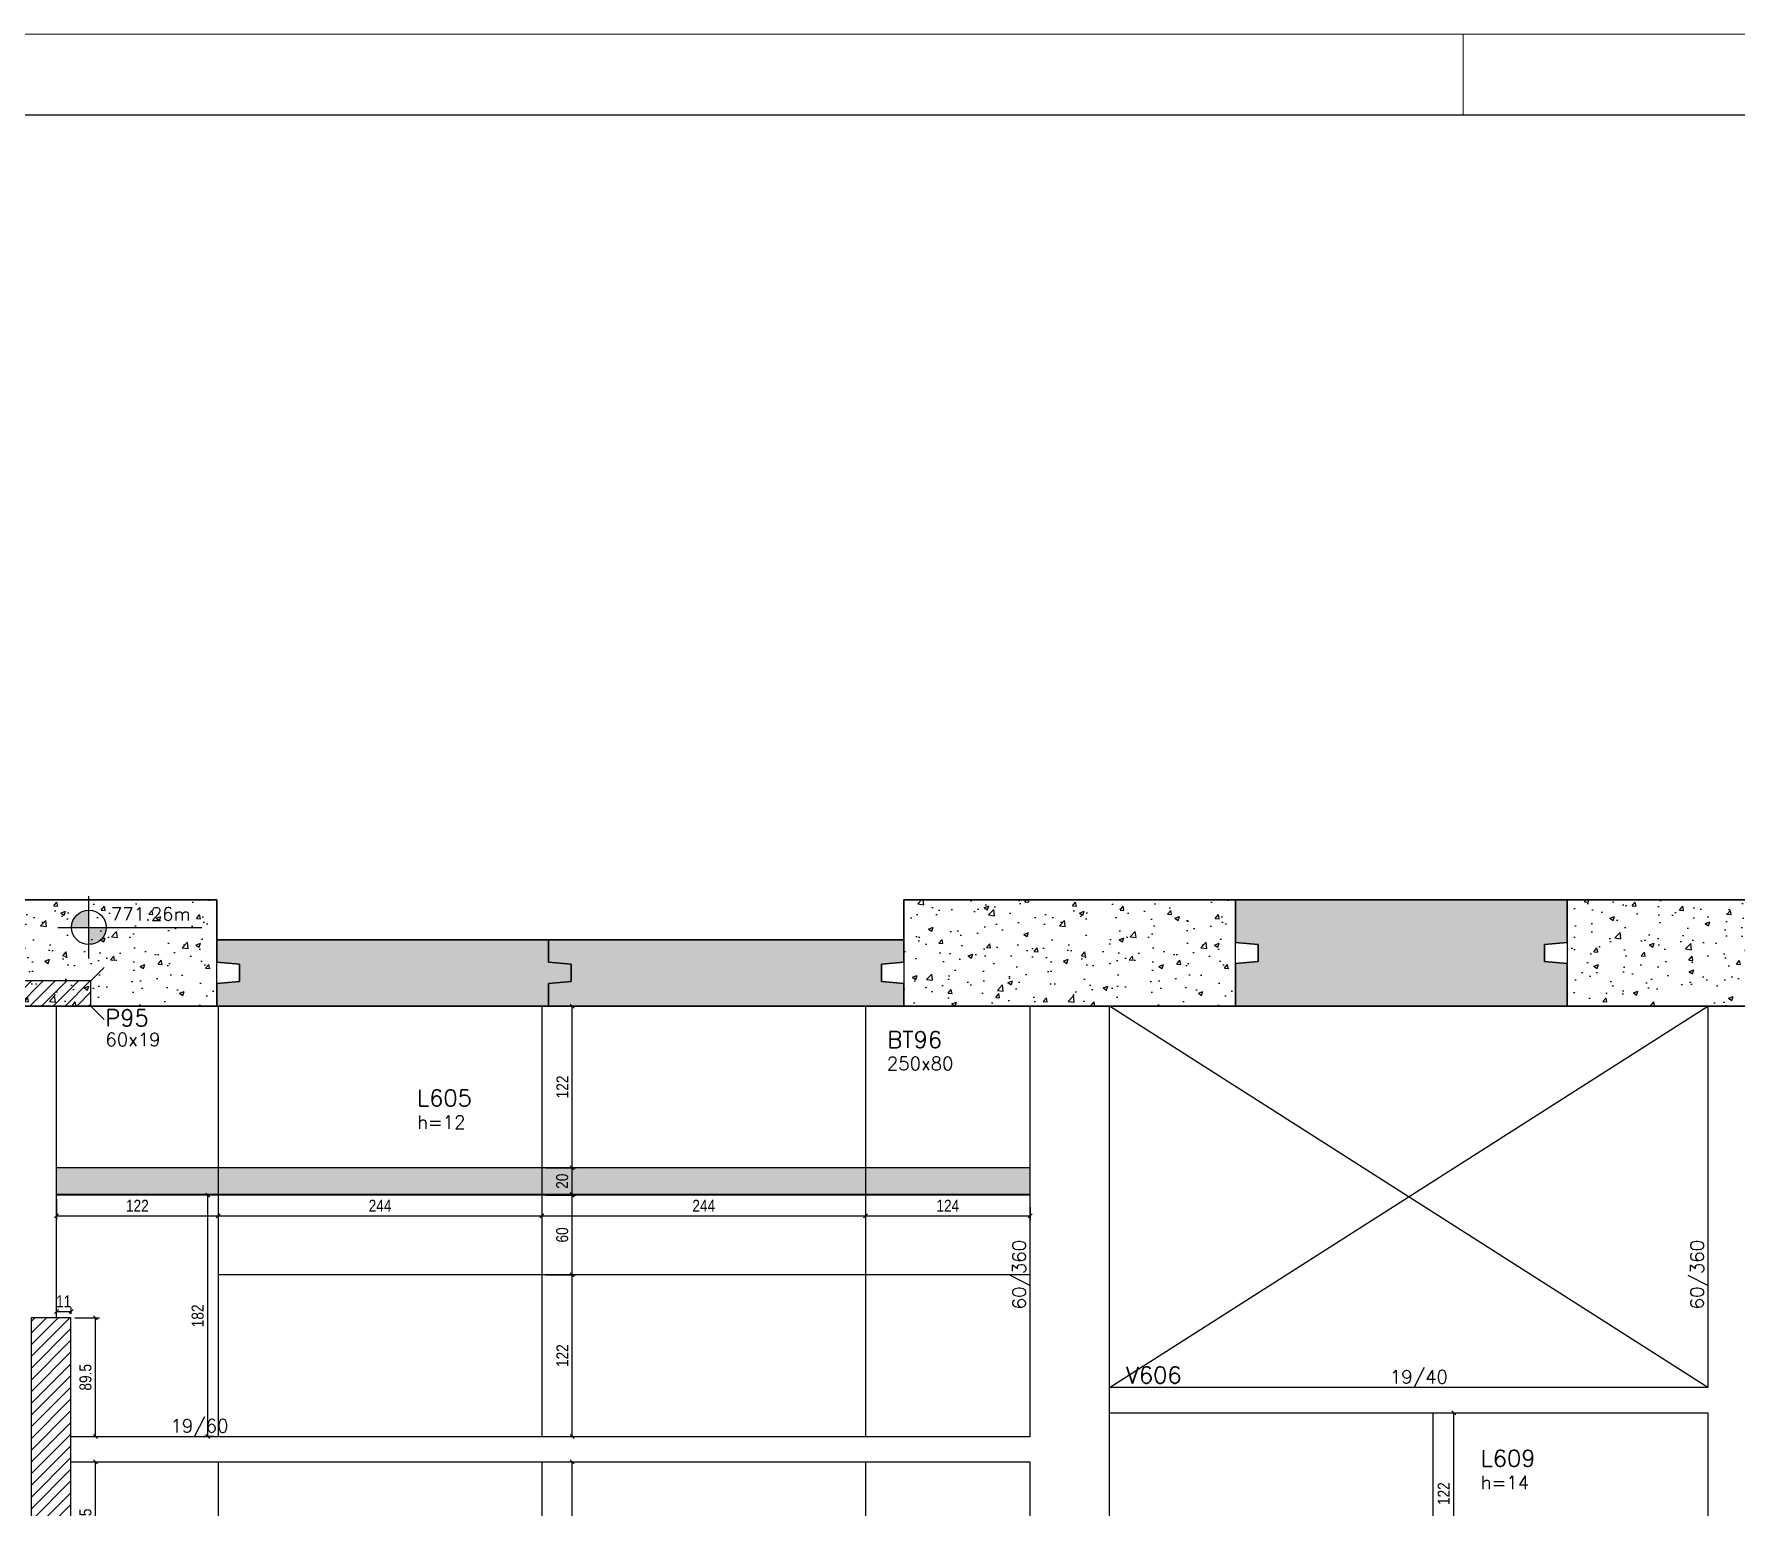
# Model space of a CAD drawing. Extents: x 1860 to 8661, y -614 to 3837.
# Drawn here: x 5329 to 6612, y 2727 to 3837 of the extents above; entities that cross this region are included whole.
import ezdxf
from ezdxf.enums import TextEntityAlignment as Align

# ---------------------------------------------------------------- set-up
doc = ezdxf.new("R2010")
doc.units = 0
for name, color, linetype in [('F-AUX-RED', 1, 'Continuous'), ('F-BLOCOS', 3, 'Continuous'), ('F-BLOCOS-DIM', 2, 'Continuous'), ('F-BLOCOS-HACH', 1, 'Continuous'), ('F-BLOCOS-NOME', 3, 'Continuous'), ('F-LAJES-DIM', 2, 'Continuous'), ('F-LAJES-NOME', 4, 'Continuous'), ('F-NÍVEL-PLANTA', 2, 'Continuous'), ('F-PILARES-DIM', 172, 'Continuous'), ('F-PILARES-HACH', 174, 'Continuous'), ('F-PILARES-NASCE', 4, 'Continuous'), ('F-PILARES-NOME', 170, 'Continuous'), ('F-PILARES-S', 170, 'Continuous'), ('F-SOLIDO-EST', 252, 'Continuous'), ('F-TEXTO', 6, 'Continuous'), ('F-VIGAS', 3, 'Continuous'), ('F-VIGAS-DIM', 2, 'Continuous'), ('F-VIGAS-NOME', 4, 'Continuous'), ('F-VÃO', 1, 'Continuous'), ('Painéis', 200, 'Continuous')]:
    doc.layers.add(name, color=color, linetype=linetype)
doc.layers.add('FOLHA', color=255, linetype='Continuous', lineweight=5)
doc.layers.add('Hachura', color=251, linetype='Continuous', lineweight=9)
doc.styles.add('COTA TECNICA-50', font='techl___.ttf', dxfattribs={"height": 9})
doc.styles.add('MCP', font='romans.shx')
doc.dimstyles.new('COTA PAINEL-50', dxfattribs={"dimtxt": 9, "dimasz": 3, "dimexe": 3, "dimexo": 3, "dimgap": 3, "dimtad": 1, "dimdec": 1, "dimzin": 12, "dimdsep": 46, "dimtxsty": 'COTA TECNICA-50', "dimblk1": 'OBLIQUE', "dimblk2": 'OBLIQUE', "dimsah": 1, "dimcen": 0.9, "dimclrd": 4, "dimclre": 4, "dimclrt": 240, "dimadec": 1, "dimazin": 3, "dimtfac": 1, "dimtdec": 1, "dimtmove": 0, "dimatfit": 3, "dimfxl": 1, "dimtolj": 1, "dimtzin": 12, "dimarcsym": 0})
pattern_1 = [(45, (4050.8626, 11455.262), (-4.4194174, 4.4194174), [])]

# ---------------------------------------------------------------- blocks, each defined once
blk = doc.blocks.new('Nível - Planta')
at = {"layer": 'F-NÍVEL-PLANTA'}
h = blk.add_hatch(color=71, dxfattribs=at)
h.paths.add_polyline_path([(0, 0), (0, 0.26, 0.414214), (-0.26, 0)])
h.paths.add_polyline_path([(0.26, 0), (0, 0), (0, -0.26, 0.414214)])
for p, q in [((0, -0.469), (0, 0.469)), ((-0.469, 0), (1.704, 0))]:
    blk.add_line(p, q, dxfattribs=at)
blk.add_circle((0, 0), 0.26, dxfattribs=at)
at = {"layer": 'F-TEXTO', "color": 3, "style": 'MCP'}
blk.add_attdef('NÍVEL', (0.333, 0.102), '', height=0.2, dxfattribs=at)
blk = doc.blocks.new('_Oblique')
at = {"color": 0, "linetype": 'ByBlock', "lineweight": -2}
blk.add_line((-0.5, -0.5), (0.5, 0.5), dxfattribs=at)
blk = doc.blocks.new('*D1449')
at = {"layer": 'Defpoints', "color": 0, "transparency": 16777216}
for p in [(5711.9, 2902.3), (5734.8, 2902.3), (5711.9, 2780.3)]:
    blk.add_point(p, dxfattribs=at)
at = {"layer": 'Painéis', "color": 4, "lineweight": -2, "transparency": 16777216}
for p, q in [((5714.9, 2902.3), (5737.8, 2902.3)), ((5734.8, 2780.3), (5734.8, 2902.3)), ((5714.9, 2780.3), (5737.8, 2780.3))]:
    blk.add_line(p, q, dxfattribs=at)
at = {"layer": 'Painéis', "color": 4, "lineweight": -2, "transparency": 16777216, "xscale": 3, "yscale": 3, "zscale": 3}
for p, rotation in [((5734.8, 2902.3), 90), ((5734.8, 2780.3), 270)]:
    blk.add_blockref('_Oblique', p, dxfattribs=dict(at, rotation=rotation))
at = {"layer": 'Painéis', "color": 240, "transparency": 16777216, "insert": (5727.3, 2841.3), "char_height": 9, "attachment_point": 5, "rotation": 90, "style": 'COTA TECNICA-50'}
blk.add_mtext('\\A1;122', dxfattribs=at)
blk = doc.blocks.new('*D1451')
at = {"layer": 'Defpoints', "color": 0, "transparency": 16777216}
for p in [(5711.9, 2982.8), (5734.8, 2982.8), (5711.9, 2962.8)]:
    blk.add_point(p, dxfattribs=at)
at = {"layer": 'Painéis', "color": 4, "lineweight": -2, "transparency": 16777216}
for p, q in [((5714.9, 2982.8), (5737.8, 2982.8)), ((5734.8, 2962.8), (5734.8, 2982.8)), ((5714.9, 2962.8), (5737.8, 2962.8))]:
    blk.add_line(p, q, dxfattribs=at)
at = {"layer": 'Painéis', "color": 4, "lineweight": -2, "transparency": 16777216, "xscale": 3, "yscale": 3, "zscale": 3}
for p, rotation in [((5734.8, 2982.8), 90), ((5734.8, 2962.8), 270)]:
    blk.add_blockref('_Oblique', p, dxfattribs=dict(at, rotation=rotation))
at = {"layer": 'Painéis', "color": 240, "transparency": 16777216, "insert": (5727.2, 2972.8), "char_height": 9, "attachment_point": 5, "rotation": 90, "style": 'COTA TECNICA-50'}
blk.add_mtext('\\A1;20', dxfattribs=at)
blk = doc.blocks.new('*D1460')
at = {"layer": 'Defpoints', "color": 0, "transparency": 16777216}
for p in [(5345.9, 2962.3), (5467.9, 2962.3), (5467.9, 2946.7)]:
    blk.add_point(p, dxfattribs=at)
at = {"layer": 'Painéis', "color": 4, "lineweight": -2, "transparency": 16777216}
for p, q in [((5345.9, 2959.3), (5345.9, 2943.7)), ((5467.9, 2959.3), (5467.9, 2943.7)), ((5345.9, 2946.7), (5467.9, 2946.7))]:
    blk.add_line(p, q, dxfattribs=at)
at = {"layer": 'Painéis', "color": 4, "lineweight": -2, "transparency": 16777216, "xscale": 3, "yscale": 3, "zscale": 3, "rotation": 180}
blk.add_blockref('_Oblique', (5345.9, 2946.7), dxfattribs=at)
at = {"layer": 'Painéis', "color": 4, "lineweight": -2, "transparency": 16777216, "xscale": 3, "yscale": 3, "zscale": 3}
blk.add_blockref('_Oblique', (5467.9, 2946.7), dxfattribs=at)
at = {"layer": 'Painéis', "color": 240, "transparency": 16777216, "insert": (5406.9, 2954.3), "char_height": 9, "attachment_point": 5, "style": 'COTA TECNICA-50'}
blk.add_mtext('\\A1;122', dxfattribs=at)
blk = doc.blocks.new('*D1461')
at = {"layer": 'Defpoints', "color": 0, "transparency": 16777216}
for p in [(5467.9, 2962.3), (5711.9, 2962.3), (5711.9, 2946.7)]:
    blk.add_point(p, dxfattribs=at)
at = {"layer": 'Painéis', "color": 4, "lineweight": -2, "transparency": 16777216}
for p, q in [((5467.9, 2959.3), (5467.9, 2943.7)), ((5711.9, 2959.3), (5711.9, 2943.7)), ((5467.9, 2946.7), (5711.9, 2946.7))]:
    blk.add_line(p, q, dxfattribs=at)
at = {"layer": 'Painéis', "color": 4, "lineweight": -2, "transparency": 16777216, "xscale": 3, "yscale": 3, "zscale": 3, "rotation": 180}
blk.add_blockref('_Oblique', (5467.9, 2946.7), dxfattribs=at)
at = {"layer": 'Painéis', "color": 4, "lineweight": -2, "transparency": 16777216, "xscale": 3, "yscale": 3, "zscale": 3}
blk.add_blockref('_Oblique', (5711.9, 2946.7), dxfattribs=at)
at = {"layer": 'Painéis', "color": 240, "transparency": 16777216, "insert": (5589.9, 2954.3), "char_height": 9, "attachment_point": 5, "style": 'COTA TECNICA-50'}
blk.add_mtext('\\A1;244', dxfattribs=at)
blk = doc.blocks.new('*D1462')
at = {"layer": 'Defpoints', "color": 0, "transparency": 16777216}
for p in [(5711.9, 2962.3), (5955.9, 2946.7), (5955.9, 2946.7)]:
    blk.add_point(p, dxfattribs=at)
at = {"layer": 'Painéis', "color": 4, "lineweight": -2, "transparency": 16777216}
for p, q in [((5711.9, 2959.3), (5711.9, 2943.7)), ((5711.9, 2946.7), (5955.9, 2946.7))]:
    blk.add_line(p, q, dxfattribs=at)
at = {"layer": 'Painéis', "color": 4, "lineweight": -2, "transparency": 16777216, "xscale": 3, "yscale": 3, "zscale": 3, "rotation": 180}
blk.add_blockref('_Oblique', (5711.9, 2946.7), dxfattribs=at)
at = {"layer": 'Painéis', "color": 4, "lineweight": -2, "transparency": 16777216, "xscale": 3, "yscale": 3, "zscale": 3}
blk.add_blockref('_Oblique', (5955.9, 2946.7), dxfattribs=at)
at = {"layer": 'Painéis', "color": 240, "transparency": 16777216, "insert": (5833.9, 2954.3), "char_height": 9, "attachment_point": 5, "style": 'COTA TECNICA-50'}
blk.add_mtext('\\A1;244', dxfattribs=at)
blk = doc.blocks.new('*D1463')
at = {"layer": 'Defpoints', "color": 0, "transparency": 16777216}
for p in [(6079.9, 2956.3), (5955.9, 2946.7), (6079.9, 2946.7)]:
    blk.add_point(p, dxfattribs=at)
at = {"layer": 'Painéis', "color": 4, "lineweight": -2, "transparency": 16777216}
for p, q in [((6079.9, 2953.3), (6079.9, 2943.7)), ((5955.9, 2946.7), (6079.9, 2946.7))]:
    blk.add_line(p, q, dxfattribs=at)
at = {"layer": 'Painéis', "color": 4, "lineweight": -2, "transparency": 16777216, "xscale": 3, "yscale": 3, "zscale": 3, "rotation": 180}
blk.add_blockref('_Oblique', (5955.9, 2946.7), dxfattribs=at)
at = {"layer": 'Painéis', "color": 4, "lineweight": -2, "transparency": 16777216, "xscale": 3, "yscale": 3, "zscale": 3}
blk.add_blockref('_Oblique', (6079.9, 2946.7), dxfattribs=at)
at = {"layer": 'Painéis', "color": 240, "transparency": 16777216, "insert": (6017.9, 2954.3), "char_height": 9, "attachment_point": 5, "style": 'COTA TECNICA-50'}
blk.add_mtext('\\A1;124', dxfattribs=at)
blk = doc.blocks.new('*D1465')
at = {"layer": 'Defpoints', "color": 0, "transparency": 16777216}
for p in [(5356.9, 2761.3), (5375.4, 2761.3), (5356.9, 2670.8)]:
    blk.add_point(p, dxfattribs=at)
at = {"layer": 'Painéis', "color": 4, "lineweight": -2, "transparency": 16777216}
for p, q in [((5359.9, 2761.3), (5378.4, 2761.3)), ((5375.4, 2670.8), (5375.4, 2761.3)), ((5359.9, 2670.8), (5378.4, 2670.8))]:
    blk.add_line(p, q, dxfattribs=at)
at = {"layer": 'Painéis', "color": 4, "lineweight": -2, "transparency": 16777216, "xscale": 3, "yscale": 3, "zscale": 3}
for p, rotation in [((5375.4, 2761.3), 90), ((5375.4, 2670.8), 270)]:
    blk.add_blockref('_Oblique', p, dxfattribs=dict(at, rotation=rotation))
at = {"layer": 'Painéis', "color": 240, "transparency": 16777216, "insert": (5367.8, 2716), "char_height": 9, "attachment_point": 5, "rotation": 90, "style": 'COTA TECNICA-50'}
blk.add_mtext('\\A1;90.5', dxfattribs=at)
blk = doc.blocks.new('*D1466')
at = {"layer": 'Defpoints', "color": 0, "transparency": 16777216}
for p in [(5356.9, 2869.8), (5375.4, 2869.8), (5356.9, 2780.3)]:
    blk.add_point(p, dxfattribs=at)
at = {"layer": 'Painéis', "color": 4, "lineweight": -2, "transparency": 16777216}
for p, q in [((5359.9, 2869.8), (5378.4, 2869.8)), ((5375.4, 2780.3), (5375.4, 2869.8)), ((5359.9, 2780.3), (5378.4, 2780.3))]:
    blk.add_line(p, q, dxfattribs=at)
at = {"layer": 'Painéis', "color": 4, "lineweight": -2, "transparency": 16777216, "xscale": 3, "yscale": 3, "zscale": 3}
for p, rotation in [((5375.4, 2869.8), 90), ((5375.4, 2780.3), 270)]:
    blk.add_blockref('_Oblique', p, dxfattribs=dict(at, rotation=rotation))
at = {"layer": 'Painéis', "color": 240, "transparency": 16777216, "insert": (5367.8, 2825), "char_height": 9, "attachment_point": 5, "rotation": 90, "style": 'COTA TECNICA-50'}
blk.add_mtext('\\A1;89.5', dxfattribs=at)
blk = doc.blocks.new('*D1467')
at = {"layer": 'Defpoints', "color": 0, "transparency": 16777216}
for p in [(5356.9, 2874.7), (5345.9, 2869.8), (5356.9, 2869.8)]:
    blk.add_point(p, dxfattribs=at)
at = {"layer": 'Painéis', "color": 4, "lineweight": -2, "transparency": 16777216}
for p, q in [((5345.9, 2872.8), (5345.9, 2877.7)), ((5345.9, 2874.7), (5356.9, 2874.7)), ((5356.9, 2872.8), (5356.9, 2877.7))]:
    blk.add_line(p, q, dxfattribs=at)
at = {"layer": 'Painéis', "color": 4, "lineweight": -2, "transparency": 16777216, "xscale": 3, "yscale": 3, "zscale": 3, "rotation": 180}
blk.add_blockref('_Oblique', (5345.9, 2874.7), dxfattribs=at)
at = {"layer": 'Painéis', "color": 4, "lineweight": -2, "transparency": 16777216, "xscale": 3, "yscale": 3, "zscale": 3}
blk.add_blockref('_Oblique', (5356.9, 2874.7), dxfattribs=at)
at = {"layer": 'Painéis', "color": 240, "transparency": 16777216, "insert": (5351.4, 2882.3), "char_height": 9, "attachment_point": 5, "style": 'COTA TECNICA-50'}
blk.add_mtext('\\A1;11', dxfattribs=at)
blk = doc.blocks.new('*D1476')
at = {"layer": 'Defpoints', "color": 0, "transparency": 16777216}
for p in [(6383.9, 2798.3), (6399.3, 2798.3), (6383.9, 2676.3)]:
    blk.add_point(p, dxfattribs=at)
at = {"layer": 'Painéis', "color": 4, "lineweight": -2, "transparency": 16777216}
for p, q in [((6386.9, 2798.3), (6402.3, 2798.3)), ((6399.3, 2676.3), (6399.3, 2798.3)), ((6386.9, 2676.3), (6402.3, 2676.3))]:
    blk.add_line(p, q, dxfattribs=at)
at = {"layer": 'Painéis', "color": 4, "lineweight": -2, "transparency": 16777216, "xscale": 3, "yscale": 3, "zscale": 3}
for p, rotation in [((6399.3, 2798.3), 90), ((6399.3, 2676.3), 270)]:
    blk.add_blockref('_Oblique', p, dxfattribs=dict(at, rotation=rotation))
at = {"layer": 'Painéis', "color": 240, "transparency": 16777216, "insert": (6391.7, 2737.3), "char_height": 9, "attachment_point": 5, "rotation": 90, "style": 'COTA TECNICA-50'}
blk.add_mtext('\\A1;122', dxfattribs=at)
blk = doc.blocks.new('*D1538')
at = {"layer": 'Defpoints', "color": 0, "transparency": 16777216}
for p in [(5711.9, 2761.3), (5734.8, 2761.3), (5712.9, 2639.3)]:
    blk.add_point(p, dxfattribs=at)
at = {"layer": 'Painéis', "color": 4, "lineweight": -2, "transparency": 16777216}
for p, q in [((5714.9, 2761.3), (5737.8, 2761.3)), ((5734.8, 2639.3), (5734.8, 2761.3)), ((5715.9, 2639.3), (5737.8, 2639.3))]:
    blk.add_line(p, q, dxfattribs=at)
at = {"layer": 'Painéis', "color": 4, "lineweight": -2, "transparency": 16777216, "xscale": 3, "yscale": 3, "zscale": 3}
for p, rotation in [((5734.8, 2761.3), 90), ((5734.8, 2639.3), 270)]:
    blk.add_blockref('_Oblique', p, dxfattribs=dict(at, rotation=rotation))
at = {"layer": 'Painéis', "color": 240, "transparency": 16777216, "insert": (5727.3, 2700.3), "char_height": 9, "attachment_point": 5, "rotation": 90, "style": 'COTA TECNICA-50'}
blk.add_mtext('\\A1;122', dxfattribs=at)
blk = doc.blocks.new('*D1539')
at = {"layer": 'Defpoints', "color": 0, "transparency": 16777216}
for p in [(5711.9, 2962.3), (5734.8, 2962.3), (5711.9, 2902.3)]:
    blk.add_point(p, dxfattribs=at)
at = {"layer": 'Painéis', "color": 4, "lineweight": -2, "transparency": 16777216}
for p, q in [((5714.9, 2962.3), (5737.8, 2962.3)), ((5734.8, 2902.3), (5734.8, 2962.3)), ((5714.9, 2902.3), (5737.8, 2902.3))]:
    blk.add_line(p, q, dxfattribs=at)
at = {"layer": 'Painéis', "color": 4, "lineweight": -2, "transparency": 16777216, "xscale": 3, "yscale": 3, "zscale": 3}
for p, rotation in [((5734.8, 2962.3), 90), ((5734.8, 2902.3), 270)]:
    blk.add_blockref('_Oblique', p, dxfattribs=dict(at, rotation=rotation))
at = {"layer": 'Painéis', "color": 240, "transparency": 16777216, "insert": (5727.2, 2932.3), "char_height": 9, "attachment_point": 5, "rotation": 90, "style": 'COTA TECNICA-50'}
blk.add_mtext('\\A1;60', dxfattribs=at)
blk = doc.blocks.new('*D1540')
at = {"layer": 'Defpoints', "color": 0, "transparency": 16777216}
for p in [(5711.9, 3104.8), (5734.8, 3104.8), (5711.9, 2982.8)]:
    blk.add_point(p, dxfattribs=at)
at = {"layer": 'Painéis', "color": 4, "lineweight": -2, "transparency": 16777216}
for p, q in [((5714.9, 3104.8), (5737.8, 3104.8)), ((5734.8, 2982.8), (5734.8, 3104.8)), ((5714.9, 2982.8), (5737.8, 2982.8))]:
    blk.add_line(p, q, dxfattribs=at)
at = {"layer": 'Painéis', "color": 4, "lineweight": -2, "transparency": 16777216, "xscale": 3, "yscale": 3, "zscale": 3}
for p, rotation in [((5734.8, 3104.8), 90), ((5734.8, 2982.8), 270)]:
    blk.add_blockref('_Oblique', p, dxfattribs=dict(at, rotation=rotation))
at = {"layer": 'Painéis', "color": 240, "transparency": 16777216, "insert": (5727.3, 3043.8), "char_height": 9, "attachment_point": 5, "rotation": 90, "style": 'COTA TECNICA-50'}
blk.add_mtext('\\A1;122', dxfattribs=at)
blk = doc.blocks.new('*D1541')
at = {"layer": 'Defpoints', "color": 0, "transparency": 16777216}
for p in [(5460, 2962.3), (5467.9, 2962.3), (5467.9, 2780.3)]:
    blk.add_point(p, dxfattribs=at)
at = {"layer": 'Painéis', "color": 4, "lineweight": -2, "transparency": 16777216}
for p, q in [((5464.9, 2962.3), (5457, 2962.3)), ((5460, 2780.3), (5460, 2962.3)), ((5464.9, 2780.3), (5457, 2780.3))]:
    blk.add_line(p, q, dxfattribs=at)
at = {"layer": 'Painéis', "color": 4, "lineweight": -2, "transparency": 16777216, "xscale": 3, "yscale": 3, "zscale": 3}
for p, rotation in [((5460, 2962.3), 90), ((5460, 2780.3), 270)]:
    blk.add_blockref('_Oblique', p, dxfattribs=dict(at, rotation=rotation))
at = {"layer": 'Painéis', "color": 240, "transparency": 16777216, "insert": (5452.4, 2871.3), "char_height": 9, "attachment_point": 5, "rotation": 90, "style": 'COTA TECNICA-50'}
blk.add_mtext('\\A1;182', dxfattribs=at)

msp = doc.modelspace()

# ---------------------------------------------------------------- hatches: boundary and pattern name
at = {"layer": 'F-AUX-RED', "linetype": 'Continuous'}
h = msp.add_hatch(dxfattribs=at)
h.set_pattern_fill('AR-CONC', color=256, scale=5)
h.set_pattern_definition([(50, (3284.363, 955.262), (35.863, -3.1376), [3.75, -41.25]), (355, (3284.363, 955.262), (-6.93757, 37.6096), [3, -33]), (100.4514, (3287.35, 955), (28.92544, 34.472), [3.187, -35.0571]), (46.1842, (3284.363, 965.26), (53.36207, -8.27596), [5.625, -61.875]), (96.6356, (3288.81, 964.57), (46.7331, 48.7059), [4.7805, -52.5857]), (351.1842, (3284.36, 965.26), (46.7331, 48.7059), [4.5, -49.5]), (21, (3289.363, 962.762), (29.84535, -20.13094), [3.75, -41.25]), (326, (3289.363, 962.762), (12.16577, 36.2575), [3, -33]), (71.4514, (3291.85, 961.085), (42.0111, 16.12656), [3.187, -35.0571]), (37.5, (3284.363, 955.262), (0.607993, 16.644693), [0, -32.6, 0, -33.5, 0, -33.125]), (7.5, (3284.363, 955.262), (13.15348, 19.72059), [0, -19.1, 0, -31.85, 0, -12.625]), (327.5, (3273.213, 955.262), (26.69112, -1.127744), [0, -12.5, 0, -39, 0, -51.75]), (317.5, (3268.213, 955.262), (29.1593, 5.00525), [0, -16.25, 0, -25.9, 0, -36.75])])
h.paths.add_polyline_path([(5341.86, 3184.76), (5216.86, 3184.76), (5216.86, 3104.76), (5466.86, 3104.76), (5466.86, 3184.76)])
at = {"layer": 'F-BLOCOS-HACH', "linetype": 'Continuous'}
h = msp.add_hatch(dxfattribs=at)
h.set_pattern_fill('AR-CONC', color=256, scale=5)
h.set_pattern_definition([(50, (4052.363, 955.262), (35.863, -3.1376), [3.75, -41.25]), (355, (4052.363, 955.262), (-6.93757, 37.6096), [3, -33]), (100.4514, (4055.35, 955), (28.92544, 34.472), [3.187, -35.0571]), (46.1842, (4052.363, 965.26), (53.36207, -8.27596), [5.625, -61.875]), (96.6356, (4056.81, 964.57), (46.7331, 48.7059), [4.7805, -52.5857]), (351.1842, (4052.36, 965.26), (46.7331, 48.7059), [4.5, -49.5]), (21, (4057.363, 962.762), (29.84535, -20.13094), [3.75, -41.25]), (326, (4057.363, 962.762), (12.16577, 36.2575), [3, -33]), (71.4514, (4059.85, 961.085), (42.0111, 16.12656), [3.187, -35.0571]), (37.5, (4052.363, 955.262), (0.607993, 16.644693), [0, -32.6, 0, -33.5, 0, -33.125]), (7.5, (4052.363, 955.262), (13.15348, 19.72059), [0, -19.1, 0, -31.85, 0, -12.625]), (327.5, (4041.213, 955.262), (26.69112, -1.127744), [0, -12.5, 0, -39, 0, -51.75]), (317.5, (4036.213, 955.262), (29.1593, 5.00525), [0, -16.25, 0, -25.9, 0, -36.75])])
h.paths.add_polyline_path([(6109.86, 3184.76), (5984.86, 3184.76), (5984.86, 3104.76), (6234.86, 3104.76), (6234.86, 3184.76)])
h = msp.add_hatch(dxfattribs=at)
h.set_pattern_fill('AR-CONC', color=256, scale=5)
h.set_pattern_definition([(50, (4050.863, 955.262), (35.863, -3.1376), [3.75, -41.25]), (355, (4050.863, 955.262), (-6.93757, 37.6096), [3, -33]), (100.4514, (4053.85, 955), (28.92544, 34.472), [3.187, -35.0571]), (46.1842, (4050.863, 965.26), (53.36207, -8.27596), [5.625, -61.875]), (96.6356, (4055.31, 964.57), (46.7331, 48.7059), [4.7805, -52.5857]), (351.1842, (4050.86, 965.26), (46.7331, 48.7059), [4.5, -49.5]), (21, (4055.863, 962.762), (29.84535, -20.13094), [3.75, -41.25]), (326, (4055.863, 962.762), (12.16577, 36.2575), [3, -33]), (71.4514, (4058.35, 961.085), (42.01112, 16.12656), [3.187, -35.0571]), (37.5, (4050.863, 955.262), (0.607993, 16.644693), [0, -32.6, 0, -33.5, 0, -33.125]), (7.5, (4050.863, 955.262), (13.15348, 19.72059), [0, -19.1, 0, -31.85, 0, -12.625]), (327.5, (4039.713, 955.262), (26.69112, -1.127744), [0, -12.5, 0, -39, 0, -51.75]), (317.5, (4034.713, 955.262), (29.15931, 5.00525), [0, -16.25, 0, -25.9, 0, -36.75])])
h.paths.add_polyline_path([(6745.86, 3104.76), (6745.86, 3184.76), (6484.86, 3184.76), (6484.86, 3104.76)])
at = {"layer": 'F-PILARES-HACH', "linetype": 'Continuous'}
h = msp.add_hatch(dxfattribs=at)
h.set_pattern_fill('ANSI31', color=256, scale=50, style=0)
h.set_pattern_definition(pattern_1)
h.paths.add_polyline_path([(5311.86, 3104.76), (5371.86, 3104.76), (5371.86, 3123.76), (5311.86, 3123.76)])
h = msp.add_hatch(dxfattribs=at)
h.set_pattern_fill('ANSI31', color=256, scale=50, style=0)
h.set_pattern_definition(pattern_1)
h.paths.add_polyline_path([(5326.86, 2670.76), (5356.86, 2670.76), (5356.86, 2869.76), (5326.86, 2869.76)], flags=16)
at = {"layer": 'F-SOLIDO-EST'}
h = msp.add_hatch(color=256, dxfattribs=at)
h.dxf.hatch_style = 1
h.paths.add_polyline_path([(6467.86, 3151.26), (6484.86, 3152.76), (6484.86, 3184.76), (6234.86, 3184.76), (6234.86, 3152.76), (6251.86, 3151.26), (6251.86, 3138.26), (6234.86, 3136.76), (6234.86, 3104.76), (6484.86, 3104.76), (6484.86, 3136.76), (6467.86, 3138.26)])
h = msp.add_hatch(color=256, dxfattribs=at)
h.dxf.hatch_style = 1
h.paths.add_polyline_path([(5716.86, 3121.76), (5733.86, 3123.26), (5733.86, 3136.26), (5716.86, 3137.76), (5716.86, 3154.76), (5466.86, 3154.76), (5466.86, 3137.76), (5483.86, 3136.26), (5483.86, 3123.26), (5466.86, 3121.76), (5466.86, 3104.76), (5716.86, 3104.76)])
h = msp.add_hatch(color=256, dxfattribs=at)
h.dxf.hatch_style = 1
h.paths.add_polyline_path([(5967.86, 3136.26), (5984.86, 3137.76), (5984.86, 3154.76), (5716.86, 3154.76), (5716.86, 3137.76), (5733.86, 3136.26), (5733.86, 3123.26), (5716.86, 3121.76), (5716.86, 3104.76), (5984.86, 3104.76), (5984.86, 3121.76), (5967.86, 3123.26)])
at = {"layer": 'Hachura', "linetype": 'ByBlock'}
h = msp.add_hatch(color=256, dxfattribs=at)
h.dxf.hatch_style = 1
h.paths.add_polyline_path([(5345.86, 2982.76), (5345.86, 2962.76), (5467.86, 2962.76), (5467.86, 2982.76)])
h.paths.add_polyline_path([(5467.86, 2982.76), (5467.86, 2962.76), (5711.86, 2962.76), (5711.86, 2982.76)])
h.paths.add_polyline_path([(5711.86, 2982.76), (5711.86, 2962.76), (5955.86, 2962.76), (5955.86, 2982.76)])
h.paths.add_polyline_path([(6079.86, 2982.76), (5955.86, 2982.76), (5955.86, 2962.76), (6079.86, 2962.76)])
h.paths.add_polyline_path([(6079.86, 2639.26), (5955.86, 2639.26), (5955.86, 2611.26), (6079.86, 2611.26)])
h.paths.add_polyline_path([(5711.86, 2639.26), (5711.86, 2611.26), (5955.86, 2611.26), (5955.86, 2639.26)])
h.paths.add_polyline_path([(5467.86, 2639.26), (5467.86, 2611.26), (5711.86, 2611.26), (5711.86, 2639.26)])
h.paths.add_polyline_path([(5345.86, 2639.26), (5345.86, 2611.26), (5467.86, 2611.26), (5467.86, 2639.26)])
h.paths.add_polyline_path([(5345.86, 2488.76), (5345.86, 2460.76), (5467.86, 2460.76), (5467.86, 2488.76)])
h.paths.add_polyline_path([(5467.86, 2488.76), (5467.86, 2460.76), (5711.86, 2460.76), (5711.86, 2488.76)])
h.paths.add_polyline_path([(5955.86, 2460.76), (5955.86, 2488.76), (5711.86, 2488.76), (5711.86, 2460.76)])
h.paths.add_polyline_path([(5955.86, 2460.76), (6079.86, 2460.76), (6079.86, 2462.76), (6079.86, 2488.76), (5955.86, 2488.76)])

# ---------------------------------------------------------------- linework, layer by layer
at = {"color": 30}
msp.add_line((2012.11, 3776.4), (8600.49, 3776.4), dxfattribs=at)
at = {"layer": 'F-BLOCOS', "color": 2, "linetype": 'Continuous'}
for points in [[(5341.86, 3184.76), (5216.86, 3184.76), (5216.86, 3104.76), (5466.86, 3104.76), (5466.86, 3184.76), (5341.86, 3184.76)], [(6109.86, 3184.76), (5984.86, 3184.76), (5984.86, 3104.76), (6234.86, 3104.76), (6234.86, 3184.76), (6109.86, 3184.76)], [(6745.86, 3104.76), (6745.86, 3184.76), (6484.86, 3184.76), (6484.86, 3104.76), (6745.86, 3104.76)]]:
    msp.add_lwpolyline(points, dxfattribs=at)
at = {"layer": 'F-PILARES-NASCE'}
for p, q in [((5371.86, 3123.76), (5381.86, 3133.76)), ((5371.86, 3104.76), (5381.86, 3094.76))]:
    msp.add_line(p, q, dxfattribs=at)
at = {"layer": 'F-PILARES-S', "linetype": 'Continuous'}
for points in [[(5311.86, 3104.76), (5371.86, 3104.76), (5371.86, 3123.76), (5311.86, 3123.76), (5311.86, 3104.76)], [(5326.86, 2670.76), (5356.86, 2670.76), (5356.86, 2869.76), (5326.86, 2869.76), (5326.86, 2670.76)]]:
    msp.add_lwpolyline(points, dxfattribs=at)
at = {"layer": 'F-VIGAS'}
for p, q in [((5466.86, 3184.76), (5216.86, 3184.76)), ((5216.86, 3184.76), (5466.86, 3184.76)), ((5466.86, 3137.76), (5466.86, 3184.76)), ((5466.86, 3184.76), (5466.86, 3137.76)), ((6234.86, 3184.76), (5984.86, 3184.76)), ((5984.86, 3184.76), (5984.86, 3137.76)), ((5984.86, 3137.76), (5984.86, 3184.76)), ((5984.86, 3184.76), (6234.86, 3184.76)), ((6234.86, 3152.76), (6234.86, 3184.76)), ((6234.86, 3184.76), (6234.86, 3152.76)), ((6484.86, 3184.76), (6234.86, 3184.76)), ((6234.86, 3184.76), (6234.86, 3152.76)), ((6234.86, 3152.76), (6234.86, 3184.76)), ((6234.86, 3184.76), (6484.86, 3184.76)), ((6745.86, 3184.76), (6484.86, 3184.76)), ((6484.86, 3184.76), (6484.86, 3152.76)), ((6484.86, 3152.76), (6484.86, 3184.76)), ((6484.86, 3184.76), (6745.86, 3184.76)), ((6484.86, 3152.76), (6484.86, 3184.76)), ((6484.86, 3184.76), (6484.86, 3152.76)), ((5716.86, 3154.76), (5466.86, 3154.76)), ((5466.86, 3154.76), (5466.86, 3137.76)), ((5466.86, 3137.76), (5466.86, 3154.76)), ((5466.86, 3154.76), (5716.86, 3154.76)), ((5466.86, 3154.76), (5466.86, 3137.76)), ((5466.86, 3137.76), (5466.86, 3154.76)), ((5716.86, 3137.76), (5716.86, 3154.76)), ((5716.86, 3154.76), (5716.86, 3137.76)), ((5984.86, 3154.76), (5716.86, 3154.76)), ((5716.86, 3154.76), (5716.86, 3137.76)), ((5716.86, 3137.76), (5716.86, 3154.76)), ((5716.86, 3154.76), (5984.86, 3154.76)), ((5984.86, 3137.76), (5984.86, 3154.76)), ((5984.86, 3154.76), (5984.86, 3137.76)), ((6251.86, 3151.26), (6234.86, 3152.76)), ((6234.86, 3152.76), (6251.86, 3151.26)), ((6234.86, 3152.76), (6251.86, 3151.26)), ((6251.86, 3151.26), (6234.86, 3152.76)), ((6251.86, 3138.26), (6251.86, 3151.26)), ((6251.86, 3151.26), (6251.86, 3138.26)), ((6251.86, 3151.26), (6251.86, 3138.26)), ((6251.86, 3138.26), (6251.86, 3151.26)), ((6484.86, 3152.76), (6467.86, 3151.26)), ((6467.86, 3151.26), (6484.86, 3152.76)), ((6467.86, 3151.26), (6484.86, 3152.76)), ((6484.86, 3152.76), (6467.86, 3151.26)), ((6467.86, 3151.26), (6467.86, 3138.26)), ((6467.86, 3138.26), (6467.86, 3151.26)), ((6467.86, 3138.26), (6467.86, 3151.26)), ((6467.86, 3151.26), (6467.86, 3138.26)), ((5483.86, 3136.26), (5466.86, 3137.76)), ((5466.86, 3137.76), (5483.86, 3136.26)), ((5466.86, 3137.76), (5483.86, 3136.26)), ((5483.86, 3136.26), (5466.86, 3137.76)), ((5483.86, 3123.26), (5483.86, 3136.26)), ((5483.86, 3136.26), (5483.86, 3123.26)), ((5483.86, 3136.26), (5483.86, 3123.26)), ((5483.86, 3123.26), (5483.86, 3136.26)), ((5733.86, 3136.26), (5716.86, 3137.76)), ((5716.86, 3137.76), (5733.86, 3136.26)), ((5716.86, 3137.76), (5733.86, 3136.26)), ((5733.86, 3136.26), (5716.86, 3137.76)), ((5733.86, 3123.26), (5733.86, 3136.26)), ((5733.86, 3136.26), (5733.86, 3123.26)), ((5733.86, 3136.26), (5733.86, 3123.26)), ((5733.86, 3123.26), (5733.86, 3136.26)), ((5984.86, 3137.76), (5967.86, 3136.26)), ((5967.86, 3136.26), (5984.86, 3137.76)), ((5967.86, 3136.26), (5984.86, 3137.76)), ((5984.86, 3137.76), (5967.86, 3136.26)), ((5967.86, 3136.26), (5967.86, 3123.26)), ((5967.86, 3123.26), (5967.86, 3136.26)), ((5967.86, 3123.26), (5967.86, 3136.26)), ((5967.86, 3136.26), (5967.86, 3123.26)), ((6234.86, 3136.76), (6251.86, 3138.26)), ((6251.86, 3138.26), (6234.86, 3136.76)), ((6251.86, 3138.26), (6234.86, 3136.76)), ((6234.86, 3136.76), (6251.86, 3138.26)), ((6234.86, 3104.76), (6234.86, 3136.76)), ((6234.86, 3136.76), (6234.86, 3104.76)), ((6234.86, 3136.76), (6234.86, 3104.76)), ((6234.86, 3104.76), (6234.86, 3136.76)), ((6467.86, 3138.26), (6484.86, 3136.76)), ((6484.86, 3136.76), (6467.86, 3138.26)), ((6484.86, 3136.76), (6467.86, 3138.26)), ((6467.86, 3138.26), (6484.86, 3136.76)), ((6484.86, 3136.76), (6484.86, 3104.76)), ((6484.86, 3104.76), (6484.86, 3136.76)), ((6484.86, 3104.76), (6484.86, 3136.76)), ((6484.86, 3136.76), (6484.86, 3104.76)), ((5466.86, 3121.76), (5483.86, 3123.26)), ((5483.86, 3123.26), (5466.86, 3121.76)), ((5483.86, 3123.26), (5466.86, 3121.76)), ((5466.86, 3121.76), (5483.86, 3123.26)), ((5466.86, 3104.76), (5466.86, 3121.76)), ((5466.86, 3121.76), (5466.86, 3104.76)), ((5466.86, 3121.76), (5466.86, 3104.76)), ((5466.86, 3104.76), (5466.86, 3121.76)), ((5466.86, 3104.76), (5466.86, 3121.76)), ((5466.86, 3121.76), (5466.86, 3104.76)), ((5466.86, 3121.76), (5466.86, 3104.76)), ((5466.86, 3104.76), (5466.86, 3121.76)), ((5716.86, 3121.76), (5733.86, 3123.26)), ((5733.86, 3123.26), (5716.86, 3121.76)), ((5733.86, 3123.26), (5716.86, 3121.76)), ((5716.86, 3121.76), (5733.86, 3123.26)), ((5716.86, 3104.76), (5716.86, 3121.76)), ((5716.86, 3121.76), (5716.86, 3104.76)), ((5716.86, 3121.76), (5716.86, 3104.76)), ((5716.86, 3104.76), (5716.86, 3121.76)), ((5967.86, 3123.26), (5984.86, 3121.76)), ((5984.86, 3121.76), (5967.86, 3123.26)), ((5984.86, 3121.76), (5967.86, 3123.26)), ((5967.86, 3123.26), (5984.86, 3121.76)), ((5984.86, 3121.76), (5984.86, 3104.76)), ((5984.86, 3104.76), (5984.86, 3121.76)), ((5984.86, 3104.76), (5984.86, 3121.76)), ((5984.86, 3121.76), (5984.86, 3104.76)), ((5216.86, 3104.76), (5466.86, 3104.76)), ((5466.86, 3104.76), (5216.86, 3104.76)), ((5466.86, 3104.76), (5716.86, 3104.76)), ((5716.86, 3104.76), (5466.86, 3104.76)), ((5716.86, 3104.76), (5984.86, 3104.76)), ((5984.86, 3104.76), (5716.86, 3104.76)), ((5984.86, 3104.76), (6234.86, 3104.76)), ((6234.86, 3104.76), (5984.86, 3104.76)), ((6234.86, 3104.76), (6484.86, 3104.76)), ((6484.86, 3104.76), (6234.86, 3104.76)), ((6484.86, 3104.76), (6745.86, 3104.76)), ((6745.86, 3104.76), (6484.86, 3104.76))]:
    msp.add_line(p, q, dxfattribs=at)
for points in [[(5345.86, 2869.76), (5345.86, 3104.76)], [(6079.86, 3104.76), (6079.86, 2807.76)], [(6139.86, 2817.26), (6139.86, 3104.76)], [(6590.86, 3104.76), (6590.86, 2817.26)], [(6590.86, 2817.26), (6139.86, 2817.26)], [(6139.86, 2798.26), (6139.86, 2817.26)], [(6079.86, 2807.76), (6079.86, 2780.26)], [(6139.86, 2770.76), (6139.86, 2798.26)], [(6139.86, 2798.26), (6590.86, 2798.26)], [(6590.86, 2798.26), (6590.86, 2729.26)], [(6079.86, 2780.26), (5356.86, 2780.26)], [(5356.86, 2761.26), (6079.86, 2761.26)], [(6079.86, 2761.26), (6079.86, 2462.76)], [(6139.86, 2462.76), (6139.86, 2770.76)], [(6590.86, 2729.26), (6590.86, 2381.76)]]:
    msp.add_lwpolyline(points, dxfattribs=at)
at = {"layer": 'F-VÃO'}
for points in [[(6590.86, 2817.26), (6139.86, 3104.76)], [(6139.86, 2817.26), (6590.86, 3104.76)]]:
    msp.add_lwpolyline(points, dxfattribs=at)
at = {"layer": 'FOLHA'}
for p, q in [((1859.7, 3837.36), (8661.45, 3837.36)), ((6406.48, 3837.36), (6406.48, 3776.4))]:
    msp.add_line(p, q, dxfattribs=at)
at = {"layer": 'Painéis'}
for p, q in [((6079.86, 2982.76), (5345.86, 2982.76)), ((6079.86, 2962.76), (5345.86, 2962.76)), ((6079.86, 2962.26), (5345.86, 2962.26))]:
    msp.add_line(p, q, dxfattribs=at)
for points in [[(5467.86, 3104.76), (5467.86, 2780.26)], [(5711.86, 3104.76), (5711.86, 2780.26)], [(5955.86, 3104.76), (5955.86, 2780.26)], [(6079.86, 2902.26), (5467.86, 2902.26)], [(6383.86, 2381.76), (6383.86, 2798.26)], [(5467.86, 2761.26), (5467.86, 2338.76)], [(5711.86, 2761.26), (5711.86, 2338.76)], [(5955.86, 2761.26), (5955.86, 2338.76)]]:
    msp.add_lwpolyline(points, dxfattribs=at)

# ---------------------------------------------------------------- block references
at = {"layer": 'F-NÍVEL-PLANTA', "linetype": 'Continuous', "xscale": 50, "yscale": 50, "zscale": 50}
msp.add_blockref('Nível - Planta', (5370.36, 3164.1), dxfattribs=at).add_auto_attribs({'NÍVEL': '771.26m'})

# ---------------------------------------------------------------- texts
at = {"layer": 'F-BLOCOS-DIM', "linetype": 'Continuous', "style": 'MCP'}
msp.add_text('250x80', height=10, dxfattribs=at).set_placement((5971.98, 3066.49), align=Align.TOP_LEFT)
at = {"layer": 'F-BLOCOS-NOME', "linetype": 'Continuous', "style": 'MCP'}
msp.add_text('BT96', height=12.5, dxfattribs=at).set_placement((5972.34, 3073.2))
at = {"layer": 'F-LAJES-DIM', "linetype": 'Continuous', "style": 'MCP'}
for s, p in [('h=12', (5617.84, 3012.28)), ('h=14', (6419.65, 2740.71))]:
    msp.add_text(s, height=10, dxfattribs=at).set_placement(p)
at = {"layer": 'F-LAJES-NOME', "linetype": 'Continuous', "style": 'MCP'}
for s, p in [('L605', (5617.84, 3029.28)), ('L609', (6419.65, 2757.71))]:
    msp.add_text(s, height=12.5, dxfattribs=at).set_placement(p)
at = {"layer": 'F-PILARES-DIM', "linetype": 'Continuous', "style": 'MCP'}
msp.add_text('60x19', height=10, dxfattribs=at).set_placement((5382.79, 3074.58))
at = {"layer": 'F-PILARES-NOME', "linetype": 'Continuous', "style": 'MCP'}
msp.add_text('P95', height=12.5, dxfattribs=at).set_placement((5382.79, 3089.58))
at = {"layer": 'F-VIGAS-DIM', "linetype": 'Continuous', "style": 'MCP'}
for p in [(6076.74, 2876.26), (6587.74, 2876.26)]:
    msp.add_text('60/360', height=10, rotation=90, dxfattribs=at).set_placement(p)
for s, p in [('19/40', (6351.19, 2820.39)), ('19/60', (5431.86, 2783.39))]:
    msp.add_text(s, height=10, dxfattribs=at).set_placement(p)
at = {"layer": 'F-VIGAS-NOME', "linetype": 'Continuous', "style": 'MCP'}
msp.add_text('V606', height=12.5, dxfattribs=at).set_placement((6152.36, 2820.39))

# ---------------------------------------------------------------- dimensions: what is measured, and where the dimension line sits
at = {"layer": 'Painéis'}
for base, p1, p2, picture, middle in [((5734.83, 3104.76), (5711.86, 2982.76), (5711.86, 3104.76), '*D1540', (5727.28, 3043.76)), ((5734.83, 2982.76), (5711.86, 2962.76), (5711.86, 2982.76), '*D1451', (5727.24, 2972.76)), ((5459.99, 2962.26), (5467.86, 2780.26), (5467.86, 2962.26), '*D1541', (5452.4, 2871.26)), ((5734.83, 2962.26), (5711.86, 2902.26), (5711.86, 2962.26), '*D1539', (5727.24, 2932.26)), ((5734.83, 2902.26), (5711.86, 2780.26), (5711.86, 2902.26), '*D1449', (5727.28, 2841.26)), ((5375.4, 2869.76), (5356.86, 2780.26), (5356.86, 2869.76), '*D1466', (5367.78, 2825.01)), ((5375.4, 2761.26), (5356.86, 2670.76), (5356.86, 2761.26), '*D1465', (5367.78, 2716.01)), ((5734.83, 2761.26), (5712.86, 2639.26), (5711.86, 2761.26), '*D1538', (5727.28, 2700.26))]:
    dim = msp.add_linear_dim(base=base, p1=p1, p2=p2, angle=90, dimstyle='COTA PAINEL-50', dxfattribs=at)
    dim.commit()
    dim.dimension.update_dxf_attribs({"geometry": picture, "text_midpoint": middle})
for base, p1, p2, picture, middle in [((5467.86, 2946.71), (5345.86, 2962.26), (5467.86, 2962.26), '*D1460', (5406.86, 2954.26)), ((5356.86, 2874.73), (5345.86, 2869.76), (5356.86, 2869.76), '*D1467', (5351.36, 2882.29))]:
    dim = msp.add_linear_dim(base=base, p1=p1, p2=p2, dimstyle='COTA PAINEL-50', dxfattribs=at)
    dim.commit()
    dim.dimension.update_dxf_attribs({"geometry": picture, "text_midpoint": middle})
for base, p1, p2, picture, middle in [((5711.86, 2946.71), (5467.86, 2962.26), (5711.86, 2962.26), '*D1461', (5589.86, 2954.27)), ((5955.86, 2946.71), (5711.86, 2962.26), (5955.86, 2946.71), '*D1462', (5833.86, 2954.27)), ((6079.86, 2946.71), (5955.86, 2946.71), (6079.86, 2956.26), '*D1463', (6017.86, 2954.27))]:
    dim = msp.add_linear_dim(base=base, p1=p1, p2=p2, dimstyle='COTA PAINEL-50', override={"dimtmove": 1}, dxfattribs=at)
    dim.commit()
    dim.dimension.update_dxf_attribs({"geometry": picture, "text_midpoint": middle})
dim = msp.add_linear_dim(base=(6399.27, 2798.26), p1=(6383.86, 2676.26), p2=(6383.86, 2798.26), angle=90, dimstyle='COTA PAINEL-50', override={"dimtmove": 1}, dxfattribs=at)
dim.commit()
dim.dimension.update_dxf_attribs({"geometry": '*D1476', "text_midpoint": (6391.72, 2737.26)})

doc.saveas('drawing.dxf')
